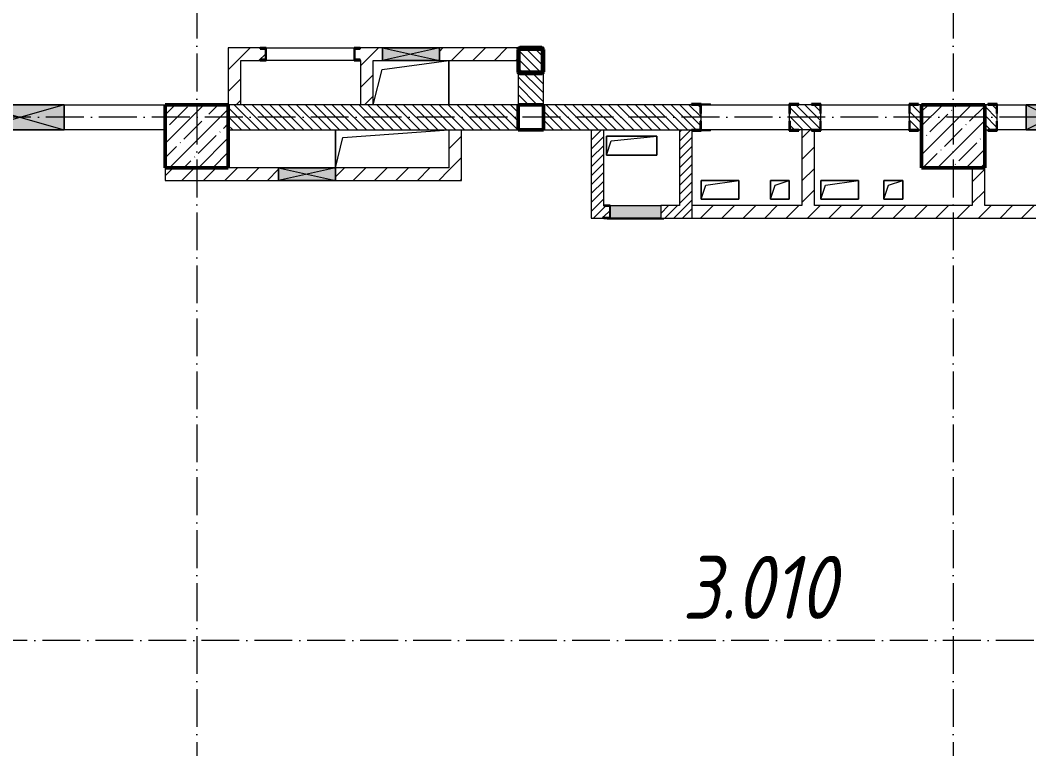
# Model space of a CAD drawing. Header units: millimetres. Extents: x -213536 to 1564669, y -45299 to 942238.
# Drawn here: x 569271 to 577271, y 344353 to 350133 of the extents above; entities that cross this region are included whole.
import ezdxf

# ---------------------------------------------------------------- set-up
doc = ezdxf.new("R2010")
doc.units = ezdxf.units.MM
doc.linetypes.add('50_200_ШТРИХ_1Т_ш5_п1_п1_', pattern=[700, 500, -100, 0, -100])
for name, color, linetype, lineweight in [('0-1', 7, 'Continuous', 5), ('A-COLS-____-MCUT', 7, 'Continuous', 53), ('A-DETL-GENF-OTLN', 7, 'Continuous', 9), ('A-FLOR-____-OTLN', 7, 'Continuous', 9), ('A-GENM-____-MCUT', 7, 'Continuous', 25), ('A-GENM-____-OTLN', 7, 'Continuous', 9), ('A-GENM-____-OTLN-1', 7, 'Continuous', 25), ('A-GLAZ-____-OTLN', 7, 'Continuous', 9), ('A-WALL-____-MCUT', 7, 'Continuous', 13), ('A-WALL-____-PATT-1', 7, 'Continuous', 9), ('A-WALL-FNSH-MCUT-1', 7, 'Continuous', 9), ('I-WALL-____-OTLN', 7, 'Continuous', 9), ('S-COLS-____-MCUT', 7, 'Continuous', 50), ('S-COLS-____-OTLN', 7, 'Continuous', 9), ('S-GRID-____-OTLN-1', 7, '50_200_ШТРИХ_1Т_ш5_п1_п1_', 9), ('Марки помещений', 7, 'Continuous', 9)]:
    doc.layers.add(name, color=color, linetype=linetype, lineweight=lineweight)
doc.layers.add('A-GLAZ-____-OTLN-1', color=7, linetype='Continuous', lineweight=9, true_color=0xc0c0c0)
doc.styles.add('ISOCPEUR_I_2', font='isocpeui.ttf', dxfattribs={"width": 0.85, "height": 2.3})
pattern_1 = [(135, (549721.475, 286281.11), (-35.35534, -35.35534), [])]
pattern_2 = [(45, (549721.47, 286281.11), (-84.85281, 84.85281), [])]
pattern_3 = [(45, (549721.475, 286281.11), (-35.35534, 35.35534), [])]

# ---------------------------------------------------------------- blocks, each defined once
blk = doc.blocks.new('Перемычка над витражем_2025_02_04_ifc-1-АР1_План отверстий 3 этажа в осях 1-64_Ю-ЯЯ')
at = {"layer": 'A-COLS-____-MCUT'}
for p, q in [((23500, 63619), (23500, 63443)), ((23506, 63443), (23506, 63619)), ((23688, 63631), (23512, 63631)), ((23512, 63625), (23688, 63625)), ((23694, 63619), (23694, 63443)), ((23700, 63443), (23700, 63619)), ((23688, 63437), (23512, 63437)), ((23512, 63431), (23688, 63431))]:
    blk.add_line(p, q, dxfattribs=at)
for centre, radius, start, end in [((23512, 63619), 12, 90, 180), ((23512, 63619), 6, 90, 180), ((23688, 63619), 12, 0, 90), ((23688, 63619), 6, 360, 90), ((23512, 63443), 12, 180, 270), ((23512, 63443), 6, 180, 270), ((23688, 63443), 12, 270, 0), ((23688, 63443), 6, 270, 360)]:
    blk.add_arc(centre, radius, start, end, dxfattribs=at)
blk = doc.blocks.new('BSC_Колонна _Прямоугольная - 500х500-V13-АР1_План отверстий 3 этажа в осях 1-64_Ю-ЯЯ')
at = {"layer": 'S-COLS-____-OTLN'}
h = blk.add_hatch(dxfattribs=at)
h.set_pattern_fill('FP_20', color=256, style=0, pattern_type=2)
h.set_pattern_definition([(45, (-26950, -62931.04), (-114.04925, 114.04925), []), (45, (-26835.95, -62931.04), (-114.04925, 114.04925), [201.613, -40.323, 3.353, -36.97])])
h.paths.add_polyline_path([(-250, -250), (250, -250), (250, 250), (-250, 250)], flags=0)
at = {"layer": 'S-COLS-____-MCUT'}
for p, q in [((250, 250), (-250, 250)), ((-250, 250), (-250, -250)), ((250, -250), (250, 250)), ((-250, -250), (250, -250))]:
    blk.add_line(p, q, dxfattribs=at)
blk = doc.blocks.new('BSC_Колонна _Прямоугольная - 500х500-V51-АР1_План отверстий 3 этажа в осях 1-64_Ю-ЯЯ')
at = {"layer": 'S-COLS-____-OTLN'}
h = blk.add_hatch(dxfattribs=at)
h.set_pattern_fill('FP_59', color=256, style=0, pattern_type=2)
h.set_pattern_definition([(45, (-20950, -62931.04), (-114.04925, 114.04925), []), (45, (-20835.95, -62931.04), (-114.04925, 114.04925), [201.613, -40.323, 3.353, -36.97])])
h.paths.add_polyline_path([(-250, -250), (250, -250), (250, 250), (-250, 250)], flags=0)
at = {"layer": 'S-COLS-____-MCUT'}
for p, q in [((250, 250), (-250, 250)), ((-250, 250), (-250, -250)), ((250, -250), (250, 250)), ((-250, -250), (250, -250))]:
    blk.add_line(p, q, dxfattribs=at)
blk = doc.blocks.new('Фахверк_СКБ_Уголок - 200_3960-28268576-АР1_План отверстий 3 этажа в осях 1-64_Ю-ЯЯ')
at = {"layer": 'A-GENM-____-MCUT'}
for p, q in [((200, 156), (125, 156)), ((125, 156), (125, 81)), ((125, 81), (131, 81)), ((131, 81), (131, 150)), ((131, 150), (200, 150)), ((200, 150), (200, 156)), ((131, 19), (125, 19)), ((125, 19), (125, -56)), ((131, -50), (131, 19)), ((125, -56), (200, -56)), ((200, -50), (131, -50)), ((200, -56), (200, -50))]:
    blk.add_line(p, q, dxfattribs=at)
blk = doc.blocks.new('154_Стойка_СКБ_Уголок - СМ-2180_200-28268025-АР1_План отверстий 3 этажа в осях 1-64_Ю-ЯЯ')
at = {"layer": 'A-GENM-____-MCUT'}
for p, q in [((125, 156), (125, 81)), ((200, 156), (125, 156)), ((125, 81), (131, 81)), ((131, 81), (131, 150)), ((131, 150), (200, 150)), ((200, 150), (200, 156)), ((131, 19), (125, 19)), ((125, 19), (125, -56)), ((131, -50), (131, 19)), ((125, -56), (200, -56)), ((200, -50), (131, -50)), ((200, -56), (200, -50))]:
    blk.add_line(p, q, dxfattribs=at)
blk = doc.blocks.new('Фахверк_СКБ_Уголок - 200_3960_зеркало-28268689-АР1_План отверстий 3 этажа в осях 1-64_Ю-ЯЯ')
at = {"layer": 'A-GENM-____-MCUT'}
for p, q in [((200, 156), (125, 156)), ((125, 156), (125, 81)), ((125, 81), (131, 81)), ((131, 81), (131, 150)), ((131, 150), (200, 150)), ((200, 150), (200, 156)), ((131, 19), (125, 19)), ((125, 19), (125, -56)), ((131, -50), (131, 19)), ((125, -56), (200, -56)), ((200, -50), (131, -50)), ((200, -56), (200, -50))]:
    blk.add_line(p, q, dxfattribs=at)
blk = doc.blocks.new('Стойка_Влож_Уголок_Опорный - Уголок-28213941-АР1_План отверстий 3 этажа в осях 1-64_Ю-ЯЯ')
at = {"layer": 'A-GENM-____-OTLN'}
for p, q in [((-212, -6), (-212, 0)), ((0, 0), (0, -6)), ((-212, -75), (-212, -6)), ((-212, -6), (-206, -6)), ((-212, -75), (-206, -75)), ((-6, -6), (0, -6)), ((-6, -75), (0, -75)), ((0, -6), (0, -75))]:
    blk.add_line(p, q, dxfattribs=at)
blk = doc.blocks.new('AR_Отверстие Ниша - Лючок-32405342-АР1_План отверстий 3 этажа в осях 1-64_Ю-ЯЯ')
at = {"layer": 'A-GLAZ-____-OTLN'}
blk.add_hatch(color=256, dxfattribs=at).paths.add_polyline_path([(-200, 50), (-200, -50), (200, -50), (200, 50)], flags=0)
for p, q in [((-200, 50), (200, 50)), ((-200, -50), (-200, 50)), ((200, -50), (-200, -50))]:
    blk.add_line(p, q, dxfattribs=at)
blk = doc.blocks.new('Л_Общий_Лючок - Лючок-29759355-АР1_План отверстий 3 этажа в осях 1-64_Ю-ЯЯ')
at = {"layer": 'A-GLAZ-____-OTLN-1'}
blk.add_hatch(color=256, dxfattribs=at).paths.add_polyline_path([(-3, -6), (424, -6), (424, 0), (-24, 0), (-24, -6)], flags=0)
at = {"layer": 'A-GLAZ-____-OTLN'}
for p, q in [((-24, 0), (-24, -6)), ((424, 0), (424, -6)), ((-24, -6), (424, -6))]:
    blk.add_line(p, q, dxfattribs=at)
blk = doc.blocks.new('154_Фахверк_СКБ_Швеллер - Тип_100_3960_зеркало-29769493-АР1_План отверстий 3 этажа в осях 1-64_Ю-ЯЯ')
at = {"layer": 'A-GENM-____-MCUT'}
for p, q in [((175, 50), (125, 50)), ((125, 50), (125, -50)), ((128, 47), (175, 47)), ((128, -47), (128, 47)), ((175, 47), (175, 50)), ((125, -50), (175, -50)), ((175, -47), (128, -47)), ((175, -50), (175, -47))]:
    blk.add_line(p, q, dxfattribs=at)
blk = doc.blocks.new('AR_Отверстие прямоугольное _в плите_ - AR_Отверстие прямоугольное _в плите_-30229441-АР1_План отверстий 3 этажа в осях 1-64_Ю-ЯЯ')
at = {"layer": 'A-GENM-____-OTLN'}
for p, q in [((150, 75), (-150, 75)), ((-150, 75), (-150, -75)), ((-150, -75), (-112.5, 37.5)), ((-112.5, 37.5), (150, 75)), ((150, -75), (150, 75)), ((-150, -75), (150, -75))]:
    blk.add_line(p, q, dxfattribs=at)
blk = doc.blocks.new('AR_Отверстие прямоугольное _в плите_ - AR_Отверстие прямоугольное _в плите_-30423627-АР1_План отверстий 3 этажа в осях 1-64_Ю-ЯЯ')
at = {"layer": 'A-GENM-____-OTLN'}
for p, q in [((75, 75), (-75, 75)), ((-75, 75), (-75, -75)), ((-75, -75), (-37.5, 37.5)), ((-37.5, 37.5), (75, 75)), ((75, -75), (75, 75)), ((-75, -75), (75, -75))]:
    blk.add_line(p, q, dxfattribs=at)
blk = doc.blocks.new('AR_Отверстие прямоугольное _в плите_ - AR_Отверстие прямоугольное _в плите_-V167-АР1_План отверстий 3 этажа в осях 1-64_Ю-ЯЯ')
at = {"layer": 'A-GENM-____-OTLN'}
for p, q in [((200, 75), (-200, 75)), ((-200, 75), (-200, -75)), ((-200, -75), (-162.5, 37.5)), ((-162.5, 37.5), (200, 75)), ((200, -75), (200, 75)), ((-200, -75), (200, -75))]:
    blk.add_line(p, q, dxfattribs=at)
blk = doc.blocks.new('AR_Отверстие прямоугольное _в плите_ - AR_Отверстие прямоугольное _в плите_-30552527-АР1_План отверстий 3 этажа в осях 1-64_Ю-ЯЯ')
at = {"layer": 'A-GENM-____-OTLN'}
for p, q in [((-230, 105), (300, 175)), ((300, -175), (300, 175)), ((-300, -175), (-230, 105))]:
    blk.add_line(p, q, dxfattribs=at)
blk = doc.blocks.new('AR_Отверстие прямоугольное _в плите_ - AR_Отверстие прямоугольное _в плите_-30552666-АР1_План отверстий 3 этажа в осях 1-64_Ю-ЯЯ')
at = {"layer": 'A-GENM-____-OTLN'}
for p, q in [((-450, 150), (-450, -150)), ((-450, -150), (-390, 90)), ((-390, 90), (450, 150))]:
    blk.add_line(p, q, dxfattribs=at)
blk = doc.blocks.new('154_Стойка_СКБ_Швеллер - СМ-2180_100-28318692-АР1_План отверстий 3 этажа в осях 1-64_Ю-ЯЯ')
at = {"layer": 'A-GENM-____-MCUT'}
for p, q in [((171, 50), (125, 50)), ((125, 50), (125, -50)), ((129.5, 42.4), (171, 42.4)), ((129.5, -42.4), (129.5, 42.4)), ((171, 42.4), (171, 50)), ((125, -50), (171, -50)), ((171, -42.4), (129.5, -42.4)), ((171, -50), (171, -42.4))]:
    blk.add_line(p, q, dxfattribs=at)
blk = doc.blocks.new('BSC_Колонна _Прямоугольная1 - 200х200 _металл_-35216022-АР1_План отверстий 3 этажа в осях 1-64_Ю-ЯЯ')
at = {"layer": 'S-COLS-____-MCUT'}
for p, q in [((100, 100), (-100, 100)), ((-100, 100), (-100, -100)), ((100, -100), (100, 100)), ((-100, -100), (100, -100))]:
    blk.add_line(p, q, dxfattribs=at)
blk = doc.blocks.new('AR_Отверстие прямоугольное _в стене_ - AR_Отверстие прямоугольное _в стене__ЭОМ-36421602-АР1_План отверстий 3 этажа в осях 1-64_Ю-ЯЯ')
at = {"layer": 'A-GLAZ-____-OTLN'}
blk.add_hatch(color=256, dxfattribs=at).paths.add_polyline_path([(200, -100), (200, 100), (-200, 100), (-200, -100)], flags=0)
at = {"layer": 'A-DETL-GENF-OTLN'}
for p, q in [((-200, -100), (-200, 100)), ((-200, 100), (200, 100)), ((200, 100), (-200, -100)), ((-200, 100), (200, -100)), ((200, 100), (-200, 100)), ((-200, 100), (-200, -100)), ((200, 100), (200, -100)), ((200, -100), (200, 100)), ((200, -100), (-200, -100)), ((-200, -100), (200, -100))]:
    blk.add_line(p, q, dxfattribs=at)
blk = doc.blocks.new('AR_Отверстие прямоугольное _в стене_ - AR_Отверстие прямоугольное _в стене__ОВ-36919374-АР1_План отверстий 3 этажа в осях 1-64_Ю-ЯЯ')
at = {"layer": 'A-GLAZ-____-OTLN'}
blk.add_hatch(color=256, dxfattribs=at).paths.add_polyline_path([(225, -50), (225, 50), (-225, 50), (-225, -50)], flags=0)
at = {"layer": 'A-DETL-GENF-OTLN'}
for p, q in [((-225, -50), (-225, 50)), ((-225, 50), (225, 50)), ((225, 50), (-225, -50)), ((-225, 50), (225, -50)), ((225, 50), (-225, 50)), ((-225, 50), (-225, -50)), ((225, 50), (225, -50)), ((225, -50), (225, 50)), ((225, -50), (-225, -50)), ((-225, -50), (225, -50))]:
    blk.add_line(p, q, dxfattribs=at)
blk = doc.blocks.new('AR_Отверстие прямоугольное _в стене_ - AR_Отверстие прямоугольное _в стене__ОВ-36917871-АР1_План отверстий 3 этажа в осях 1-64_Ю-ЯЯ')
at = {"layer": 'A-GLAZ-____-OTLN'}
blk.add_hatch(color=256, dxfattribs=at).paths.add_polyline_path([(350, -100), (350, 100), (-350, 100), (-350, -100)], flags=0)
at = {"layer": 'A-DETL-GENF-OTLN'}
for p, q in [((-350, -100), (-350, 100)), ((-350, 100), (350, 100)), ((350, 100), (-350, -100)), ((-350, 100), (350, -100)), ((350, 100), (-350, 100)), ((-350, 100), (-350, -100)), ((350, 100), (350, -100)), ((350, -100), (350, 100)), ((350, -100), (-350, -100)), ((-350, -100), (350, -100))]:
    blk.add_line(p, q, dxfattribs=at)
blk = doc.blocks.new('AR_Отверстие прямоугольное _в стене__БезПР - AR_Отверстие прямоугольное _в стене__БезПР-36899026-АР1_План отверстий 3 этажа в осях 1-64_Ю-ЯЯ')
at = {"layer": 'A-GLAZ-____-OTLN'}
blk.add_hatch(color=256, dxfattribs=at).paths.add_polyline_path([(225, -50), (225, 50), (-225, 50), (-225, -50)], flags=0)
at = {"layer": 'A-DETL-GENF-OTLN'}
for p, q in [((-225, -50), (-225, 50)), ((-225, 50), (225, 50)), ((225, 50), (-225, -50)), ((-225, 50), (225, -50)), ((225, 50), (-225, 50)), ((-225, 50), (-225, -50)), ((225, 50), (225, -50)), ((225, -50), (225, 50)), ((225, -50), (-225, -50)), ((-225, -50), (225, -50))]:
    blk.add_line(p, q, dxfattribs=at)
at = {"layer": 'A-GLAZ-____-OTLN'}
blk.add_line((225, 50), (-225, 50), dxfattribs=at)

msp = doc.modelspace()

# ---------------------------------------------------------------- hatches: boundary and pattern name
at = {"layer": 'A-WALL-____-PATT-1'}
h = msp.add_hatch(dxfattribs=at)
h.set_pattern_fill('FP_7', color=256, style=0, pattern_type=2)
h.set_pattern_definition(pattern_2)
h.paths.add_polyline_path([(570921.5, 349812.2), (571175.5, 349812.2), (571175.5, 349819.8), (571217, 349819.8), (571217, 349904.6), (571175.5, 349904.6), (571175.5, 349912.2), (570921.5, 349912.2)], flags=0)
h.paths.add_polyline_path([(573221.5, 349812.2), (573221.5, 349912.2), (572596.5, 349912.2), (572596.5, 349812.2), (572684.5, 349812.2)], flags=0)
h.paths.add_polyline_path([(571967.5, 349812.2), (572146.5, 349812.2), (572146.5, 349912.2), (571967.5, 349912.2), (571967.5, 349904.6), (571926, 349904.6), (571926, 349819.8), (571967.5, 349819.8)], flags=0)
h = msp.add_hatch(dxfattribs=at)
h.set_pattern_fill('FP_9', color=256, style=0, pattern_type=2)
h.set_pattern_definition(pattern_1)
h.paths.add_polyline_path([(573421.5, 349462.2), (573421.5, 349912.2), (573221.5, 349912.2), (573221.5, 349462.2)], flags=0)
h = msp.add_hatch(dxfattribs=at)
h.set_pattern_fill('FP_7', color=256, style=0, pattern_type=2)
h.set_pattern_definition(pattern_2)
h.paths.add_polyline_path([(571021.5, 349462.2), (571021.5, 349812.2), (570921.5, 349812.2), (570921.5, 349462.2)], flags=0)
h = msp.add_hatch(dxfattribs=at)
h.set_pattern_fill('FP_7', color=256, style=0, pattern_type=2)
h.set_pattern_definition(pattern_2)
h.paths.add_polyline_path([(572071.5, 349462.2), (572071.5, 349812.2), (571971.5, 349812.2), (571971.5, 349462.2)], flags=0)
h = msp.add_hatch(dxfattribs=at)
h.set_pattern_fill('FP_9', color=256, style=0, pattern_type=2)
h.set_pattern_definition(pattern_1)
h.paths.add_polyline_path([(576327.5, 349262.2), (576421.5, 349262.2), (576421.5, 349462.2), (576327.5, 349462.2), (576327.5, 349393.2), (576321.5, 349393.2), (576321.5, 349331.2), (576327.5, 349331.2)], flags=0)
h.paths.add_polyline_path([(573221.5, 349262.2), (573221.5, 349462.2), (570921.5, 349462.2), (570921.5, 349262.2), (572771.5, 349262.2)], flags=0)
h.paths.add_polyline_path([(573421.5, 349262.2), (574665.5, 349262.2), (574665.5, 349331.2), (574671.5, 349331.2), (574671.5, 349393.2), (574665.5, 349393.2), (574665.5, 349462.2), (573421.5, 349462.2), (573421.5, 349393.2)], flags=0)
h.paths.add_polyline_path([(575615.5, 349262.2), (575615.5, 349331.2), (575621.5, 349331.2), (575621.5, 349393.2), (575615.5, 349393.2), (575615.5, 349462.2), (575377.5, 349462.2), (575377.5, 349393.2), (575371.5, 349393.2), (575371.5, 349331.2), (575377.5, 349331.2), (575377.5, 349262.2), (575571.5, 349262.2)], flags=0)
h = msp.add_hatch(dxfattribs=at)
h.set_pattern_fill('FP_9', color=256, style=0, pattern_type=2)
h.set_pattern_definition(pattern_1)
h.paths.add_polyline_path([(578921.5, 349262.2), (579421.5, 349262.2), (579421.5, 349462.2), (578677.5, 349462.2), (578677.5, 349393.2), (578671.5, 349393.2), (578671.5, 349331.2), (578677.5, 349331.2), (578677.5, 349262.2), (578821.5, 349262.2)], flags=0)
h.paths.add_polyline_path([(577727.5, 349262.2), (577965.5, 349262.2), (577965.5, 349331.2), (577971.5, 349331.2), (577971.5, 349393.2), (577965.5, 349393.2), (577965.5, 349462.2), (577727.5, 349462.2), (577727.5, 349393.2), (577721.5, 349393.2), (577721.5, 349331.2), (577727.5, 349331.2)], flags=0)
h.paths.add_polyline_path([(576921.5, 349262.2), (577015.5, 349262.2), (577015.5, 349331.2), (577021.5, 349331.2), (577021.5, 349393.2), (577015.5, 349393.2), (577015.5, 349462.2), (576921.5, 349462.2), (576921.5, 349368.2)], flags=0)
h = msp.add_hatch(dxfattribs=at)
h.set_pattern_fill('FP_7', color=256, style=0, pattern_type=2)
h.set_pattern_definition(pattern_2)
h.paths.add_polyline_path([(572684.5, 348862.2), (572771.5, 348862.2), (572771.5, 349262.2), (572671.5, 349262.2), (572671.5, 348862.2)], flags=0)
h = msp.add_hatch(dxfattribs=at)
h.set_pattern_fill('FP_8', color=256, style=0, pattern_type=2)
h.set_pattern_definition(pattern_3)
h.paths.add_polyline_path([(573901.5, 348562.2), (573901.5, 349262.2), (573801.5, 349262.2), (573801.5, 348562.2)], flags=0)
h = msp.add_hatch(dxfattribs=at)
h.set_pattern_fill('FP_8', color=256, style=0, pattern_type=2)
h.set_pattern_definition(pattern_3)
h.paths.add_polyline_path([(574601.5, 348662.2), (574601.5, 349256.2), (574596.5, 349256.2), (574596.5, 349262.2), (574501.5, 349262.2), (574501.5, 348662.2), (574596.5, 348662.2)], flags=0)
h = msp.add_hatch(dxfattribs=at)
h.set_pattern_fill('FP_7', color=256, style=0, pattern_type=2)
h.set_pattern_definition(pattern_2)
h.paths.add_polyline_path([(575571.5, 348662.2), (575571.5, 349256.2), (575546.5, 349256.2), (575546.5, 349262.2), (575471.5, 349262.2), (575471.5, 348662.2), (575546.5, 348662.2)], flags=0)
h = msp.add_hatch(dxfattribs=at)
h.set_pattern_fill('FP_7', color=256, style=0, pattern_type=2)
h.set_pattern_definition(pattern_2)
h.paths.add_polyline_path([(572671.5, 348862.2), (572671.5, 348962.2), (571771.5, 348962.2), (571771.5, 348862.2), (571800.8, 348862.2)], flags=0)
h.paths.add_polyline_path([(571321.5, 348862.2), (571321.5, 348962.2), (570421.5, 348962.2), (570421.5, 348862.2), (570921.5, 348862.2)], flags=0)
h = msp.add_hatch(dxfattribs=at)
h.set_pattern_fill('FP_7', color=256, style=0, pattern_type=2)
h.set_pattern_definition(pattern_2)
h.paths.add_polyline_path([(576921.5, 348662.2), (576921.5, 348962.2), (576821.5, 348962.2), (576821.5, 348662.2)], flags=0)
h = msp.add_hatch(dxfattribs=at)
h.set_pattern_fill('FP_8', color=256, style=0, pattern_type=2)
h.set_pattern_definition(pattern_3)
h.paths.add_polyline_path([(574351.5, 348562.2), (574601.5, 348562.2), (574601.5, 348662.2), (574351.5, 348662.2), (574351.5, 348637.2)], flags=0)
h.paths.add_polyline_path([(573919.5, 348565.2), (573948.5, 348565.2), (573948.5, 348659.2), (573901.5, 348659.2), (573901.5, 348565.2)], flags=0)
h = msp.add_hatch(dxfattribs=at)
h.set_pattern_fill('FP_7', color=256, style=0, pattern_type=2)
h.set_pattern_definition(pattern_2)
h.paths.add_polyline_path([(579921.5, 348562.2), (579921.5, 348662.2), (579421.5, 348662.2), (579421.5, 348562.2), (579754.3, 348562.2)], flags=0)
h.paths.add_polyline_path([(578971.5, 348562.2), (578971.5, 348662.2), (574601.5, 348662.2), (574601.5, 348562.2), (577986.9, 348562.2)], flags=0)

# ---------------------------------------------------------------- linework, layer by layer
at = {"color": 2, "lineweight": 30}
for points in [[(570421.5, 349462.2), (570921.5, 349462.2)], [(576421.5, 349462.2), (576921.5, 349462.2)]]:
    msp.add_lwpolyline(points, dxfattribs=at)
at = {"layer": 'A-FLOR-____-OTLN'}
for p, q in [((572671.5, 349812.2), (572671.5, 349462.2)), ((571771.5, 348962.2), (571771.5, 349262.2)), ((573921.5, 349212.2), (574321.5, 349212.2)), ((573921.5, 349062.2), (573921.5, 349212.2)), ((574321.5, 349212.2), (574321.5, 349062.2)), ((574321.5, 349062.2), (573921.5, 349062.2)), ((574671.5, 348862.2), (574971.5, 348862.2)), ((574671.5, 348712.2), (574671.5, 348862.2)), ((574971.5, 348862.2), (574971.5, 348712.2)), ((575221.5, 348862.2), (575371.5, 348862.2)), ((575221.5, 348712.2), (575221.5, 348862.2)), ((575371.5, 348862.2), (575371.5, 348712.2)), ((575621.5, 348862.2), (575921.5, 348862.2)), ((575621.5, 348712.2), (575621.5, 348862.2)), ((575921.5, 348862.2), (575921.5, 348712.2)), ((576121.5, 348862.2), (576271.5, 348862.2)), ((576121.5, 348712.2), (576121.5, 348862.2)), ((576271.5, 348862.2), (576271.5, 348712.2)), ((574971.5, 348712.2), (574671.5, 348712.2)), ((575371.5, 348712.2), (575221.5, 348712.2)), ((575921.5, 348712.2), (575621.5, 348712.2)), ((576271.5, 348712.2), (576121.5, 348712.2))]:
    msp.add_line(p, q, dxfattribs=at)
at = {"layer": 'A-WALL-____-MCUT'}
for p, q in [((573421.5, 349912.2), (573221.5, 349912.2)), ((573221.5, 349912.2), (573221.5, 349462.2)), ((573421.5, 349462.2), (573421.5, 349912.2)), ((573221.5, 349462.2), (570921.5, 349462.2)), ((574596.5, 349462.2), (573421.5, 349462.2)), ((575546.5, 349462.2), (575446.5, 349462.2)), ((576421.5, 349462.2), (576396.5, 349462.2)), ((576946.5, 349462.2), (576921.5, 349462.2)), ((574671.5, 349331.2), (574671.5, 349393.2)), ((575371.5, 349393.2), (575371.5, 349331.2)), ((575621.5, 349331.2), (575621.5, 349393.2)), ((576321.5, 349393.2), (576321.5, 349331.2)), ((577021.5, 349331.2), (577021.5, 349393.2)), ((570921.5, 349262.2), (573221.5, 349262.2)), ((573421.5, 349262.2), (574596.5, 349262.2)), ((575546.5, 349262.2), (575446.5, 349262.2)), ((576396.5, 349262.2), (576421.5, 349262.2)), ((576921.5, 349262.2), (576946.5, 349262.2))]:
    msp.add_line(p, q, dxfattribs=at)
at = {"layer": 'A-WALL-FNSH-MCUT-1'}
for p, q in [((571175.5, 349912.2), (570921.5, 349912.2)), ((570921.5, 349912.2), (570921.5, 349462.2)), ((572146.5, 349912.2), (571967.5, 349912.2)), ((573221.5, 349912.2), (572596.5, 349912.2)), ((573221.5, 349912.2), (573221.5, 349912.2)), ((571021.5, 349812.2), (571175.5, 349812.2)), ((571021.5, 349462.2), (571021.5, 349812.2)), ((571967.5, 349812.2), (571971.5, 349812.2)), ((571971.5, 349812.2), (571971.5, 349462.2)), ((572071.5, 349462.2), (572071.5, 349812.2)), ((572071.5, 349812.2), (572146.5, 349812.2)), ((572596.5, 349812.2), (573221.5, 349812.2)), ((572671.5, 349262.2), (572671.5, 348962.2)), ((572771.5, 348862.2), (572771.5, 349262.2)), ((573801.5, 349262.2), (573801.5, 348562.2)), ((573901.5, 348662.2), (573901.5, 349262.2)), ((574501.5, 349262.2), (574501.5, 348662.2)), ((574601.5, 348562.2), (574601.5, 349256.2)), ((575471.5, 349262.2), (575471.5, 348662.2)), ((575571.5, 348662.2), (575571.5, 349256.2)), ((570421.5, 348962.2), (570421.5, 348862.2)), ((571321.5, 348962.2), (570921.5, 348962.2)), ((572671.5, 348962.2), (571771.5, 348962.2)), ((576821.5, 348962.2), (576821.5, 348662.2)), ((576921.5, 348662.2), (576921.5, 348962.2)), ((570421.5, 348862.2), (571321.5, 348862.2)), ((571771.5, 348862.2), (572771.5, 348862.2)), ((574501.5, 348662.2), (574351.5, 348662.2)), ((575471.5, 348662.2), (574601.5, 348662.2)), ((576821.5, 348662.2), (575571.5, 348662.2)), ((577821.5, 348662.2), (576921.5, 348662.2)), ((573801.5, 348562.2), (573901.5, 348562.2)), ((574351.5, 348562.2), (578971.5, 348562.2))]:
    msp.add_line(p, q, dxfattribs=at)
at = {"layer": 'I-WALL-____-OTLN'}
for p, q in [((571221.5, 349912.2), (571921.5, 349912.2)), ((571921.5, 349812.2), (571221.5, 349812.2)), ((569621.5, 349462.2), (570421.5, 349462.2)), ((574671.5, 349462.2), (575371.5, 349462.2)), ((575621.5, 349462.2), (576321.5, 349462.2)), ((577021.5, 349462.2), (577251.5, 349462.2)), ((570421.5, 349262.2), (569621.5, 349262.2)), ((575371.5, 349262.2), (574671.5, 349262.2)), ((576321.5, 349262.2), (575621.5, 349262.2)), ((577251.5, 349262.2), (577021.5, 349262.2))]:
    msp.add_line(p, q, dxfattribs=at)
at = {"layer": 'S-GRID-____-OTLN-1', "color": 251, "ltscale": 0.6, "true_color": 0x636466}
for p, q in [((570671.5, 377174), (570671.5, 339172.7)), ((576671.5, 377174), (576671.5, 339172.7)), ((653795.9, 349362.2), (545052.7, 349362.2)), ((625201.5, 345212.2), (545052.7, 345212.2))]:
    msp.add_line(p, q, dxfattribs=at)

# ---------------------------------------------------------------- block references
at = {"layer": '0-1'}
msp.add_blockref('Перемычка над витражем_2025_02_04_ifc-1-АР1_План отверстий 3 этажа в осях 1-64_Ю-ЯЯ', (549721.5, 286281.1), dxfattribs=at)
at = {"layer": 'A-GENM-____-OTLN'}
for name, p in [('AR_Отверстие прямоугольное _в плите_ - AR_Отверстие прямоугольное _в плите_-30552527-АР1_План отверстий 3 этажа в осях 1-64_Ю-ЯЯ', (572371.5, 349637.2)), ('AR_Отверстие прямоугольное _в плите_ - AR_Отверстие прямоугольное _в плите_-30552666-АР1_План отверстий 3 этажа в осях 1-64_Ю-ЯЯ', (572221.5, 349112.2)), ('AR_Отверстие прямоугольное _в плите_ - AR_Отверстие прямоугольное _в плите_-V167-АР1_План отверстий 3 этажа в осях 1-64_Ю-ЯЯ', (574121.5, 349137.2)), ('AR_Отверстие прямоугольное _в плите_ - AR_Отверстие прямоугольное _в плите_-30229441-АР1_План отверстий 3 этажа в осях 1-64_Ю-ЯЯ', (574821.5, 348787.2)), ('AR_Отверстие прямоугольное _в плите_ - AR_Отверстие прямоугольное _в плите_-30423627-АР1_План отверстий 3 этажа в осях 1-64_Ю-ЯЯ', (575296.5, 348787.2)), ('AR_Отверстие прямоугольное _в плите_ - AR_Отверстие прямоугольное _в плите_-30229441-АР1_План отверстий 3 этажа в осях 1-64_Ю-ЯЯ', (575771.5, 348787.2)), ('AR_Отверстие прямоугольное _в плите_ - AR_Отверстие прямоугольное _в плите_-30423627-АР1_План отверстий 3 этажа в осях 1-64_Ю-ЯЯ', (576196.5, 348787.2))]:
    msp.add_blockref(name, p, dxfattribs=at)
at = {"layer": 'A-GENM-____-OTLN', "rotation": 89.99999999999955}
msp.add_blockref('Стойка_Влож_Уголок_Опорный - Уголок-28213941-АР1_План отверстий 3 этажа в осях 1-64_Ю-ЯЯ', (574671.5, 349468.2), dxfattribs=at)
at = {"layer": 'A-GENM-____-OTLN-1', "rotation": 180}
for name, p in [('154_Стойка_СКБ_Швеллер - СМ-2180_100-28318692-АР1_План отверстий 3 этажа в осях 1-64_Ю-ЯЯ', (571346.5, 349862.2)), ('154_Стойка_СКБ_Уголок - СМ-2180_200-28268025-АР1_План отверстий 3 этажа в осях 1-64_Ю-ЯЯ', (574796.5, 349412.2)), ('Фахверк_СКБ_Уголок - 200_3960-28268576-АР1_План отверстий 3 этажа в осях 1-64_Ю-ЯЯ', (575746.5, 349412.2)), ('Фахверк_СКБ_Уголок - 200_3960_зеркало-28268689-АР1_План отверстий 3 этажа в осях 1-64_Ю-ЯЯ', (577146.5, 349412.2)), ('154_Фахверк_СКБ_Швеллер - Тип_100_3960_зеркало-29769493-АР1_План отверстий 3 этажа в осях 1-64_Ю-ЯЯ', (574076.5, 348612.2))]:
    msp.add_blockref(name, p, dxfattribs=at)
at = {"layer": 'A-GENM-____-OTLN-1'}
for name, p in [('154_Стойка_СКБ_Швеллер - СМ-2180_100-28318692-АР1_План отверстий 3 этажа в осях 1-64_Ю-ЯЯ', (571796.5, 349862.2)), ('Фахверк_СКБ_Уголок - 200_3960_зеркало-28268689-АР1_План отверстий 3 этажа в осях 1-64_Ю-ЯЯ', (575246.5, 349312.2)), ('Фахверк_СКБ_Уголок - 200_3960_зеркало-28268689-АР1_План отверстий 3 этажа в осях 1-64_Ю-ЯЯ', (576196.5, 349312.2))]:
    msp.add_blockref(name, p, dxfattribs=at)
at = {"layer": 'A-GLAZ-____-OTLN'}
for name, p in [('AR_Отверстие прямоугольное _в стене_ - AR_Отверстие прямоугольное _в стене__ОВ-36919374-АР1_План отверстий 3 этажа в осях 1-64_Ю-ЯЯ', (572371.5, 349862.2)), ('AR_Отверстие прямоугольное _в стене_ - AR_Отверстие прямоугольное _в стене__ОВ-36917871-АР1_План отверстий 3 этажа в осях 1-64_Ю-ЯЯ', (569271.5, 349362.2)), ('AR_Отверстие прямоугольное _в стене_ - AR_Отверстие прямоугольное _в стене__ЭОМ-36421602-АР1_План отверстий 3 этажа в осях 1-64_Ю-ЯЯ', (577451.5, 349362.2)), ('AR_Отверстие прямоугольное _в стене__БезПР - AR_Отверстие прямоугольное _в стене__БезПР-36899026-АР1_План отверстий 3 этажа в осях 1-64_Ю-ЯЯ', (571546.5, 348912.2)), ('Л_Общий_Лючок - Лючок-29759355-АР1_План отверстий 3 этажа в осях 1-64_Ю-ЯЯ', (573951.5, 348562.2))]:
    msp.add_blockref(name, p, dxfattribs=at)
at = {"layer": 'A-GLAZ-____-OTLN', "rotation": 180}
msp.add_blockref('AR_Отверстие Ниша - Лючок-32405342-АР1_План отверстий 3 этажа в осях 1-64_Ю-ЯЯ', (574151.5, 348612.2), dxfattribs=at)
at = {"layer": 'S-COLS-____-OTLN'}
for name, p in [('BSC_Колонна _Прямоугольная - 500х500-V51-АР1_План отверстий 3 этажа в осях 1-64_Ю-ЯЯ', (570671.5, 349212.2)), ('BSC_Колонна _Прямоугольная - 500х500-V13-АР1_План отверстий 3 этажа в осях 1-64_Ю-ЯЯ', (576671.5, 349212.2))]:
    msp.add_blockref(name, p, dxfattribs=at)
at = {"layer": 'S-COLS-____-OTLN', "rotation": 270.0000000000001}
msp.add_blockref('BSC_Колонна _Прямоугольная1 - 200х200 _металл_-35216022-АР1_План отверстий 3 этажа в осях 1-64_Ю-ЯЯ', (573321.5, 349362.2), dxfattribs=at)

# ---------------------------------------------------------------- texts
at = {"layer": 'Марки помещений', "insert": (574522.4, 345883.6), "char_height": 500, "width": 737.552, "attachment_point": 1, "style": 'ISOCPEUR_I_2'}
msp.add_mtext('3.010', dxfattribs=at)

doc.saveas('drawing.dxf')
